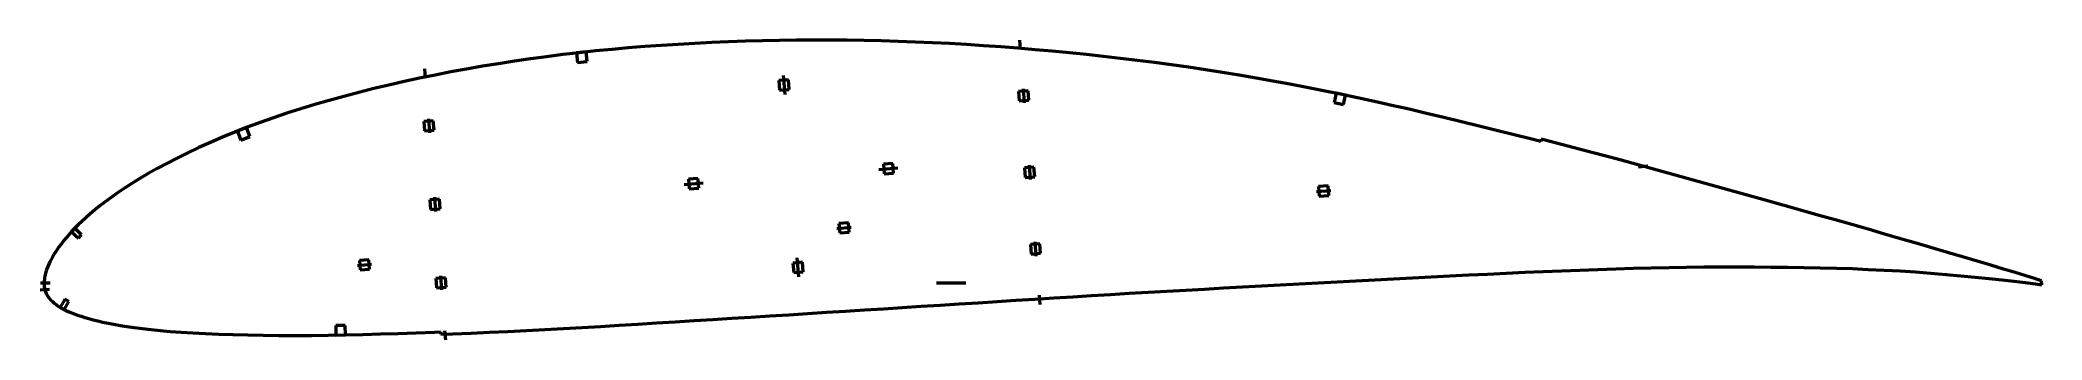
# Model space of a CAD drawing. Header units: metres. Extents: x -315 to 525, y -24 to 102.
import ezdxf

# ---------------------------------------------------------------- set-up
doc = ezdxf.new("R2010")
doc.units = ezdxf.units.M
for name, color, linetype, lineweight in [('FoilLayer', 1, 'Continuous', 50), ('StringerLayer', 1, 'Continuous', 50), ('SubLayer', 1, 'Continuous', 50)]:
    doc.layers.add(name, color=color, linetype=linetype, lineweight=lineweight)

msp = doc.modelspace()

# ---------------------------------------------------------------- linework, layer by layer
at = {"layer": 'FoilLayer'}
for p, q in [((-26.22, 101.11), (-33.3, 100.81)), ((-19.12, 101.35), (-26.22, 101.11)), ((-12.01, 101.55), (-19.12, 101.35)), ((-4.89, 101.69), (-12.01, 101.55)), ((2.24, 101.79), (-4.89, 101.69)), ((9.37, 101.83), (2.24, 101.79)), ((16.5, 101.83), (9.37, 101.83)), ((23.63, 101.77), (16.5, 101.83)), ((30.76, 101.66), (23.63, 101.77)), ((37.9, 101.5), (30.76, 101.66)), ((45.05, 101.29), (37.9, 101.5)), ((52.2, 101.03), (45.05, 101.29)), ((59.36, 100.72), (52.2, 101.03)), ((-116.17, 92.99), (-122.91, 91.95)), ((-109.41, 93.97), (-116.17, 92.99)), ((-102.63, 94.89), (-109.41, 93.97)), ((-95.82, 95.75), (-102.63, 94.89)), ((-89, 96.55), (-95.82, 95.75)), ((-82.17, 97.29), (-89, 96.55)), ((-75.32, 97.95), (-82.17, 97.29)), ((-68.42, 98.56), (-75.32, 97.95)), ((-61.46, 99.11), (-68.42, 98.56)), ((-54.46, 99.61), (-61.46, 99.11)), ((-47.43, 100.06), (-54.46, 99.61)), ((-40.37, 100.46), (-47.43, 100.06)), ((-33.3, 100.81), (-40.37, 100.46)), ((66.53, 100.36), (59.36, 100.72)), ((73.7, 99.95), (66.53, 100.36)), ((80.88, 99.49), (73.7, 99.95)), ((88.08, 98.98), (80.88, 99.49)), ((95.28, 98.43), (88.08, 98.98)), ((102.48, 97.83), (95.28, 98.43)), ((109.69, 97.19), (102.48, 97.83)), ((116.89, 96.5), (109.69, 97.19)), ((124.08, 95.78), (116.89, 96.5)), ((131.26, 95), (124.08, 95.78)), ((138.41, 94.19), (131.26, 95)), ((145.55, 93.32), (138.41, 94.19)), ((152.68, 92.41), (145.55, 93.32)), ((-162.47, 84.46), (-168.88, 83)), ((-156, 85.86), (-162.47, 84.46)), ((-149.48, 87.2), (-156, 85.86)), ((-142.9, 88.48), (-149.48, 87.2)), ((-136.28, 89.69), (-142.9, 88.48)), ((-129.61, 90.85), (-136.28, 89.69)), ((-122.91, 91.95), (-129.61, 90.85)), ((159.81, 91.44), (152.68, 92.41)), ((166.92, 90.43), (159.81, 91.44)), ((174.03, 89.38), (166.92, 90.43)), ((181.13, 88.27), (174.03, 89.38)), ((188.21, 87.12), (181.13, 88.27)), ((195.29, 85.92), (188.21, 87.12)), ((202.36, 84.67), (195.29, 85.92)), ((209.45, 83.36), (202.36, 84.67)), ((-193.94, 76.52), (-199.99, 74.78)), ((-187.78, 78.22), (-193.94, 76.52)), ((-181.53, 79.87), (-187.78, 78.22)), ((-175.23, 81.47), (-181.53, 79.87)), ((-168.88, 83), (-175.23, 81.47)), ((216.54, 82), (209.45, 83.36)), ((223.65, 80.6), (216.54, 82)), ((230.77, 79.14), (223.65, 80.6)), ((237.91, 77.63), (230.77, 79.14)), ((245.07, 76.08), (237.91, 77.63)), ((252.27, 74.47), (245.07, 76.08)), ((-222.91, 67.28), (-228.33, 65.26)), ((-217.36, 69.25), (-222.91, 67.28)), ((-211.7, 71.15), (-217.36, 69.25)), ((-205.91, 72.99), (-211.7, 71.15)), ((-199.99, 74.78), (-205.91, 72.99)), ((259.52, 72.81), (252.27, 74.47)), ((266.82, 71.1), (259.52, 72.81)), ((274.17, 69.35), (266.82, 71.1)), ((281.54, 67.58), (274.17, 69.35)), ((288.92, 65.79), (281.54, 67.58)), ((-243.8, 58.91), (-248.64, 56.72)), ((-238.79, 61.07), (-243.8, 58.91)), ((-233.63, 63.18), (-238.79, 61.07)), ((-228.33, 65.26), (-233.63, 63.18)), ((296.3, 63.97), (288.92, 65.79)), ((303.68, 62.11), (296.3, 63.97)), ((311.08, 60.23), (303.68, 62.11)), ((314.82, 59.26), (311.08, 60.23)), ((315.08, 60.28), (314.82, 59.26)), ((318.76, 59.33), (315.08, 60.28)), ((326.2, 57.38), (318.76, 59.33)), ((-257.8, 52.3), (-262.08, 50.1)), ((-253.32, 54.51), (-257.8, 52.3)), ((-248.64, 56.72), (-253.32, 54.51)), ((333.66, 55.42), (326.2, 57.38)), ((341.13, 53.43), (333.66, 55.42)), ((348.61, 51.41), (341.13, 53.43)), ((356.13, 49.36), (348.61, 51.41)), ((-273.5, 43.7), (-276.83, 41.65)), ((-269.93, 45.8), (-273.5, 43.7)), ((-266.12, 47.93), (-269.93, 45.8)), ((-262.08, 50.1), (-266.12, 47.93)), ((363.68, 47.29), (356.13, 49.36)), ((371.24, 45.21), (363.68, 47.29)), ((378.8, 43.12), (371.24, 45.21)), ((386.37, 41.02), (378.8, 43.12)), ((-288.02, 33.98), (-290.32, 32.23)), ((-285.53, 35.81), (-288.02, 33.98)), ((-282.84, 37.69), (-285.53, 35.81)), ((-279.95, 39.64), (-282.84, 37.69)), ((-276.83, 41.65), (-279.95, 39.64)), ((393.95, 38.9), (386.37, 41.02)), ((401.52, 36.78), (393.95, 38.9)), ((409.06, 34.67), (401.52, 36.78)), ((416.55, 32.57), (409.06, 34.67)), ((-297.85, 25.77), (-299.39, 24.28)), ((-296.19, 27.31), (-297.85, 25.77)), ((-294.39, 28.9), (-296.19, 27.31)), ((-292.44, 30.53), (-294.39, 28.9)), ((-290.32, 32.23), (-292.44, 30.53)), ((423.96, 30.48), (416.55, 32.57)), ((431.25, 28.43), (423.96, 30.48)), ((438.41, 26.42), (431.25, 28.43)), ((445.45, 24.41), (438.41, 26.42)), ((-305.48, 17.57), (-306.43, 16.35)), ((-304.45, 18.83), (-305.48, 17.57)), ((-303.33, 20.12), (-304.45, 18.83)), ((-302.12, 21.46), (-303.33, 20.12)), ((-300.81, 22.85), (-302.12, 21.46)), ((-299.39, 24.28), (-300.81, 22.85)), ((452.37, 22.43), (445.45, 24.41)), ((459.19, 20.43), (452.37, 22.43)), ((465.92, 18.46), (459.19, 20.43)), ((472.56, 16.57), (465.92, 18.46)), ((-311.26, 8.72), (-311.71, 7.76)), ((-310.74, 9.7), (-311.26, 8.72)), ((-310.16, 10.74), (-310.74, 9.7)), ((-309.54, 11.81), (-310.16, 10.74)), ((-308.86, 12.9), (-309.54, 11.81)), ((-308.12, 14.01), (-308.86, 12.9)), ((-307.31, 15.16), (-308.12, 14.01)), ((-306.43, 16.35), (-307.31, 15.16)), ((479.14, 14.64), (472.56, 16.57)), ((485.67, 12.72), (479.14, 14.64)), ((492.01, 10.84), (485.67, 12.72)), ((498.07, 9.03), (492.01, 10.84)), ((503.8, 7.34), (498.07, 9.03)), ((-313.65, 0.74), (-313.69, -0.05)), ((-313.57, 1.54), (-313.65, 0.74)), ((-313.45, 2.37), (-313.57, 1.54)), ((-313.29, 3.23), (-313.45, 2.37)), ((-313.08, 4.09), (-313.29, 3.23)), ((-312.82, 4.95), (-313.08, 4.09)), ((-312.49, 5.83), (-312.82, 4.95)), ((-312.12, 6.78), (-312.49, 5.83)), ((-311.71, 7.76), (-312.12, 6.78)), ((221.34, -0.01), (229.28, 0.42)), ((229.28, 0.42), (237.21, 0.84)), ((237.21, 0.84), (245.14, 1.27)), ((245.14, 1.27), (253.05, 1.69)), ((253.05, 1.69), (260.94, 2.11)), ((260.94, 2.11), (268.82, 2.51)), ((268.82, 2.51), (276.71, 2.9)), ((276.71, 2.9), (284.6, 3.28)), ((284.6, 3.28), (292.48, 3.66)), ((292.48, 3.66), (300.32, 4.03)), ((300.32, 4.03), (308.11, 4.39)), ((308.11, 4.39), (315.84, 4.73)), ((315.84, 4.73), (323.54, 5.04)), ((323.54, 5.04), (331.21, 5.34)), ((331.21, 5.34), (338.8, 5.62)), ((338.8, 5.62), (346.32, 5.87)), ((346.32, 5.87), (353.8, 6.06)), ((353.8, 6.06), (361.27, 6.22)), ((361.27, 6.22), (368.7, 6.36)), ((368.7, 6.36), (376.08, 6.51)), ((376.08, 6.51), (383.31, 6.64)), ((383.31, 6.64), (390.4, 6.68)), ((390.4, 6.68), (397.48, 6.65)), ((397.48, 6.65), (404.55, 6.62)), ((404.55, 6.62), (411.56, 6.6)), ((411.56, 6.6), (418.47, 6.52)), ((418.47, 6.52), (425.35, 6.36)), ((425.35, 6.36), (432.22, 6.21)), ((432.22, 6.21), (439.01, 6.09)), ((439.01, 6.09), (445.71, 5.92)), ((445.71, 5.92), (452.38, 5.63)), ((452.38, 5.63), (459.09, 5.29)), ((459.09, 5.29), (465.77, 4.95)), ((465.77, 4.95), (472.28, 4.58)), ((472.28, 4.58), (478.66, 4.09)), ((478.66, 4.09), (485.01, 3.53)), ((485.01, 3.53), (491.25, 2.95)), ((491.25, 2.95), (497.27, 2.38)), ((497.27, 2.38), (503.01, 1.78)), ((503.01, 1.78), (508.44, 1.18)), ((509.12, 5.76), (503.8, 7.34)), ((508.44, 1.18), (513.53, 0.62)), ((514.01, 4.29), (509.12, 5.76)), ((513.53, 0.62), (518.26, 0.07)), ((518.48, 2.9), (514.01, 4.29)), ((518.26, 0.07), (522.62, -0.46)), ((522.61, 1.65), (518.48, 2.9)), ((525.18, 0.83), (522.61, 1.65)), ((525.32, -0.81), (525.18, 0.83)), ((-313.69, -0.05), (-313.68, -0.78)), ((-313.68, -0.78), (-313.63, -1.51)), ((-313.63, -1.51), (-313.51, -2.25)), ((-313.51, -2.25), (-313.33, -2.98)), ((-313.33, -2.98), (-313.08, -3.72)), ((-313.08, -3.72), (-312.77, -4.45)), ((-312.77, -4.45), (-312.39, -5.17)), ((-312.39, -5.17), (-311.94, -5.88)), ((-311.94, -5.88), (-311.42, -6.57)), ((-311.42, -6.57), (-310.83, -7.24)), ((-310.83, -7.24), (-310.17, -7.91)), ((-310.17, -7.91), (-309.44, -8.55)), ((70.61, -8.9), (78.56, -8.39)), ((78.56, -8.39), (86.52, -7.89)), ((86.52, -7.89), (94.47, -7.37)), ((94.47, -7.37), (102.41, -6.87)), ((102.41, -6.87), (110.35, -6.36)), ((110.35, -6.36), (118.28, -5.87)), ((118.28, -5.87), (126.21, -5.38)), ((126.21, -5.38), (134.13, -4.9)), ((134.13, -4.9), (142.05, -4.43)), ((142.05, -4.43), (149.96, -3.96)), ((149.96, -3.96), (157.86, -3.5)), ((157.86, -3.5), (165.76, -3.06)), ((165.76, -3.06), (173.69, -2.63)), ((173.69, -2.63), (181.63, -2.19)), ((181.63, -2.19), (189.57, -1.76)), ((189.57, -1.76), (197.51, -1.32)), ((197.51, -1.32), (205.46, -0.87)), ((205.46, -0.87), (213.4, -0.44)), ((213.4, -0.44), (221.34, -0.01)), ((522.62, -0.46), (525.32, -0.81)), ((-309.44, -8.55), (-308.64, -9.18)), ((-308.64, -9.18), (-307.78, -9.78)), ((-307.78, -9.78), (-306.86, -10.37)), ((-306.86, -10.37), (-305.86, -10.93)), ((-305.86, -10.93), (-304.78, -11.48)), ((-304.78, -11.48), (-303.63, -12.01)), ((-303.63, -12.01), (-302.39, -12.52)), ((-302.39, -12.52), (-301.07, -13.03)), ((-301.07, -13.03), (-299.66, -13.54)), ((-299.66, -13.54), (-298.16, -14.04)), ((-298.16, -14.04), (-296.57, -14.54)), ((-296.57, -14.54), (-294.87, -15.04)), ((-294.87, -15.04), (-293.06, -15.53)), ((-293.06, -15.53), (-291.11, -16.01)), ((-291.11, -16.01), (-289.02, -16.48)), ((-289.02, -16.48), (-286.76, -16.95)), ((-56.47, -16.88), (-48.59, -16.39)), ((-48.59, -16.39), (-40.69, -15.9)), ((-40.69, -15.9), (-32.78, -15.41)), ((-32.78, -15.41), (-24.85, -14.91)), ((-24.85, -14.91), (-16.9, -14.41)), ((-16.9, -14.41), (-8.94, -13.9)), ((-8.94, -13.9), (-0.99, -13.4)), ((-0.99, -13.4), (6.97, -12.9)), ((6.97, -12.9), (14.93, -12.41)), ((14.93, -12.41), (22.88, -11.91)), ((22.88, -11.91), (30.83, -11.41)), ((30.83, -11.41), (38.78, -10.9)), ((38.78, -10.9), (46.74, -10.39)), ((46.74, -10.39), (54.7, -9.89)), ((54.7, -9.89), (62.65, -9.4)), ((62.65, -9.4), (70.61, -8.9)), ((-286.76, -16.95), (-284.33, -17.42)), ((-284.33, -17.42), (-281.7, -17.89)), ((-281.7, -17.89), (-278.87, -18.35)), ((-278.87, -18.35), (-275.81, -18.81)), ((-275.81, -18.81), (-272.49, -19.24)), ((-272.49, -19.24), (-268.89, -19.65)), ((-268.89, -19.65), (-264.98, -20.04)), ((-264.98, -20.04), (-260.72, -20.4)), ((-260.72, -20.4), (-256.13, -20.75)), ((-256.13, -20.75), (-251.19, -21.07)), ((-251.19, -21.07), (-245.92, -21.35)), ((-245.92, -21.35), (-240.32, -21.58)), ((-240.32, -21.58), (-234.39, -21.77)), ((-234.39, -21.77), (-228.16, -21.92)), ((-228.16, -21.92), (-221.68, -22.03)), ((-221.68, -22.03), (-215.03, -22.11)), ((-215.03, -22.11), (-208.24, -22.15)), ((-208.24, -22.15), (-201.35, -22.12)), ((-201.35, -22.12), (-194.33, -22.03)), ((-194.33, -22.03), (-187.16, -21.89)), ((-187.16, -21.89), (-179.86, -21.71)), ((-179.86, -21.71), (-172.46, -21.49)), ((-172.46, -21.49), (-164.97, -21.24)), ((-164.97, -21.24), (-157.38, -20.97)), ((-157.38, -20.97), (-149.72, -20.68)), ((-149.72, -20.68), (-147.15, -20.57)), ((-147.15, -20.57), (-147.11, -21.62)), ((-147.11, -21.62), (-141.98, -21.42)), ((-141.98, -21.42), (-134.28, -21.11)), ((-134.28, -21.11), (-126.58, -20.77)), ((-126.58, -20.77), (-118.87, -20.4)), ((-118.87, -20.4), (-111.12, -20.01)), ((-111.12, -20.01), (-103.33, -19.6)), ((-103.33, -19.6), (-95.53, -19.19)), ((-95.53, -19.19), (-87.74, -18.77)), ((-87.74, -18.77), (-79.96, -18.32)), ((-79.96, -18.32), (-72.17, -17.86)), ((-72.17, -17.86), (-64.34, -17.37)), ((-64.34, -17.37), (-56.47, -16.88))]:
    msp.add_line(p, q, dxfattribs=at)
at = {"layer": 'StringerLayer'}
for p, q in [((-86.1, 96.86), (-90.08, 96.44)), ((-90.08, 96.44), (-89.65, 92.46)), ((-89.65, 92.46), (-85.68, 92.89)), ((-85.68, 92.89), (-86.1, 96.86)), ((228.87, 79.54), (228.05, 75.63)), ((232.79, 78.72), (228.87, 79.54)), ((231.96, 74.8), (232.79, 78.72)), ((228.05, 75.63), (231.96, 74.8)), ((-228.73, 65.1), (-232.46, 63.64)), ((-232.46, 63.64), (-231, 59.92)), ((-231, 59.92), (-227.27, 61.38)), ((-227.27, 61.38), (-228.73, 65.1)), ((-300.81, 22.85), (-302.18, 21.4)), ((-302.18, 21.4), (-299.28, 18.65)), ((-297.9, 20.1), (-300.81, 22.85)), ((-299.28, 18.65), (-297.9, 20.1)), ((-304.96, -6.85), (-306.92, -10.33)), ((-305.18, -11.32), (-303.22, -7.83)), ((-303.22, -7.83), (-304.96, -6.85)), ((-306.92, -10.33), (-305.18, -11.32)), ((-187.23, -17.89), (-191.22, -17.97)), ((-191.22, -17.97), (-191.14, -21.97)), ((-191.14, -21.97), (-187.15, -21.89)), ((-187.15, -21.89), (-187.23, -17.89))]:
    msp.add_line(p, q, dxfattribs=at)
at = {"layer": 'SubLayer'}
for p, q in [((95.9, 101.87), (96.21, 97.88)), ((-153.91, 89.84), (-153.61, 85.85)), ((-1.11, 85.17), (-5.09, 84.86)), ((-5.09, 84.86), (-4.79, 80.87)), ((-3.25, 87.01), (-2.64, 79.03)), ((-0.8, 81.18), (-1.11, 85.17)), ((-4.79, 80.87), (-0.8, 81.18)), ((99.54, 80.61), (95.55, 80.3)), ((95.55, 80.3), (95.86, 76.31)), ((95.86, 76.31), (99.85, 76.62)), ((97.47, 81.45), (97.93, 75.47)), ((99.85, 76.62), (99.54, 80.61)), ((-150.23, 68.03), (-154.22, 67.72)), ((-154.22, 67.72), (-153.91, 63.73)), ((-152.3, 68.87), (-151.84, 62.89)), ((-149.92, 64.04), (-150.23, 68.03)), ((-153.91, 63.73), (-149.92, 64.04)), ((-39.09, 43.73), (-43.08, 43.43)), ((-43.08, 43.43), (-42.77, 39.44)), ((-38.78, 39.74), (-39.09, 43.73)), ((36.94, 47.58), (44.92, 48.19)), ((42.77, 50.03), (38.78, 49.72)), ((38.78, 49.72), (39.09, 45.74)), ((39.09, 45.74), (43.08, 46.04)), ((43.08, 46.04), (42.77, 50.03)), ((102.01, 48.49), (98.02, 48.18)), ((98.02, 48.18), (98.33, 44.19)), ((98.33, 44.19), (102.32, 44.5)), ((99.94, 49.33), (100.4, 43.35)), ((102.32, 44.5), (102.01, 48.49)), ((355.94, 48.71), (359.93, 49.02)), ((-147.69, 35.07), (-151.68, 34.76)), ((-151.68, 34.76), (-151.38, 30.78)), ((-149.76, 35.91), (-149.3, 29.93)), ((-147.39, 31.08), (-147.69, 35.07)), ((-44.92, 41.28), (-36.94, 41.89)), ((-42.77, 39.44), (-38.78, 39.74)), ((220.68, 38.3), (226.66, 38.77)), ((225.51, 40.68), (221.52, 40.38)), ((221.52, 40.38), (221.83, 36.39)), ((221.83, 36.39), (225.82, 36.69)), ((225.82, 36.69), (225.51, 40.68)), ((-151.38, 30.78), (-147.39, 31.08)), ((19.29, 22.81), (25.27, 23.27)), ((24.12, 25.19), (20.13, 24.88)), ((20.13, 24.88), (20.44, 20.89)), ((20.44, 20.89), (24.42, 21.2)), ((24.42, 21.2), (24.12, 25.19)), ((102.41, 17.21), (102.87, 11.23)), ((448.68, 22.97), (448.98, 23.92)), ((-177.28, 9.69), (-181.26, 9.38)), ((-181.26, 9.38), (-180.96, 5.39)), ((-176.97, 5.7), (-177.28, 9.69)), ((4.79, 8.6), (0.8, 8.29)), ((3.25, 2.46), (2.64, 10.44)), ((5.09, 4.61), (4.79, 8.6)), ((104.48, 16.36), (100.5, 16.06)), ((100.5, 16.06), (100.8, 12.07)), ((100.8, 12.07), (104.79, 12.38)), ((104.79, 12.38), (104.48, 16.36)), ((487.09, 11.77), (487.39, 12.73)), ((-315.19, 0), (-311.19, 0)), ((-182.11, 7.31), (-176.13, 7.77)), ((-180.96, 5.39), (-176.97, 5.7)), ((-145.16, 2.11), (-149.15, 1.81)), ((-149.15, 1.81), (-148.84, -2.18)), ((-147.23, 2.96), (-146.77, -3.02)), ((-144.85, -1.87), (-145.16, 2.11)), ((0.8, 8.29), (1.11, 4.3)), ((1.11, 4.3), (5.09, 4.61)), ((61.04, 0), (73.44, 0)), ((445.5, 5.42), (445.57, 6.42)), ((485.43, 2.99), (485.51, 3.99)), ((505.34, 1.02), (505.41, 2.02)), ((506.26, 6.09), (506.59, 7.03)), ((-315.37, -2.94), (-311.39, -2.64)), ((-148.84, -2.18), (-144.85, -1.87)), ((104.14, -5.2), (104.44, -9.19)), ((-145.46, -20.01), (-145.15, -24))]:
    msp.add_line(p, q, dxfattribs=at)

doc.saveas('drawing.dxf')
